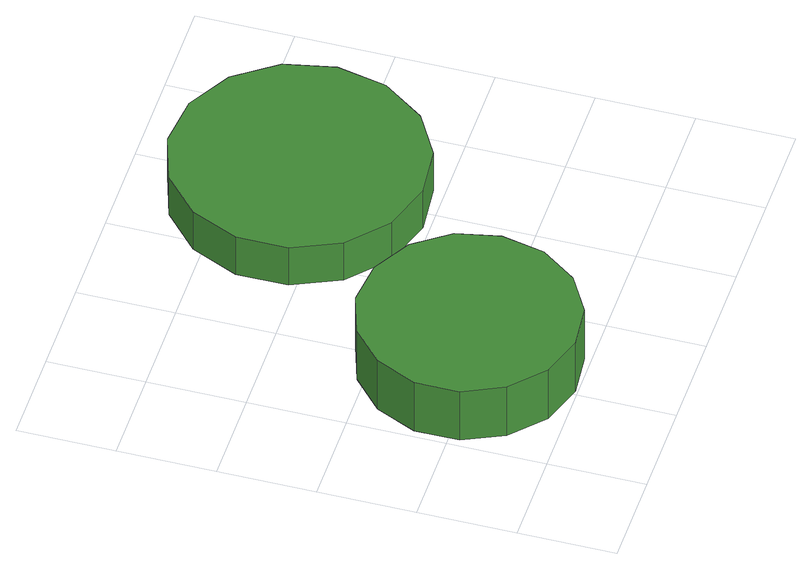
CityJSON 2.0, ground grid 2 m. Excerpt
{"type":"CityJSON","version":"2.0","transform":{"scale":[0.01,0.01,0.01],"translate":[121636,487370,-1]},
"CityObjects":{
"tree1":{"type":"SolitaryVegetationObject","attributes":{"function":"something"},"geometry":[{"type":"MultiSurface","lod":"1","boundaries":[[[0,1,2,3,4,5,6,7,8,9,10,11,12,13,14]],[[15,16,17,18,19,20,21,22,23,24,25,26,27,28,29]],[[0,29,28,1]],[[1,28,27,2]],[[2,27,26,3]],[[3,26,25,4]],[[4,25,24,5]],[[5,24,23,6]],[[6,23,22,7]],[[7,22,21,8]],[[8,21,20,9]],[[9,20,19,10]],[[10,19,18,11]],[[11,18,17,12]],[[12,17,16,13]],[[13,16,15,14]],[[14,15,29,0]]]}]},
"tree2":{"type":"SolitaryVegetationObject","attributes":{"function":"something"},"geometry":[{"type":"MultiSurface","lod":"1","boundaries":[[[30,31,32,33,34,35,36,37,38,39,40,41,42,43,44]],[[45,46,47,48,49,50,51,52,53,54,55,56,57,58,59]],[[30,59,58,31]],[[31,58,57,32]],[[32,57,56,33]],[[33,56,55,34]],[[34,55,54,35]],[[35,54,53,36]],[[36,53,52,37]],[[37,52,51,38]],[[38,51,50,39]],[[39,50,49,40]],[[40,49,48,41]],[[41,48,47,42]],[[42,47,46,43]],[[43,46,45,44]],[[44,45,59,30]]]}]}
},
"vertices":[
[454,225,206],[435,315,206],[381,389,206],[301,435,206],[210,445,206],[123,416,206],[55,355,206],[17,271,206],[17,179,206],[55,96,206],[123,34,206],[210,6,206],[301,15,206],[381,61,206],[435,135,206],[435,135,78],[381,61,78],[301,15,78],[210,6,78],[123,34,78],[55,96,78],[17,179,78],[17,271,78],[55,355,78],[123,416,78],[210,445,78],[301,435,78],[381,389,78],[435,315,78],[454,225,78],
[840,668,180],[818,772,180],[755,859,180],[663,912,180],[557,923,180],[455,890,180],[376,819,180],[332,721,180],[332,615,180],[376,517,180],[455,446,180],[557,413,180],[663,424,180],[755,477,180],[818,564,180],[818,564,82],[755,477,82],[663,424,82],[557,413,82],[455,446,82],[376,517,82],[332,615,82],[332,721,82],[376,819,82],[455,890,82],[557,923,82],[663,912,82],[755,859,82],[818,772,82],[840,668,82]
]}
